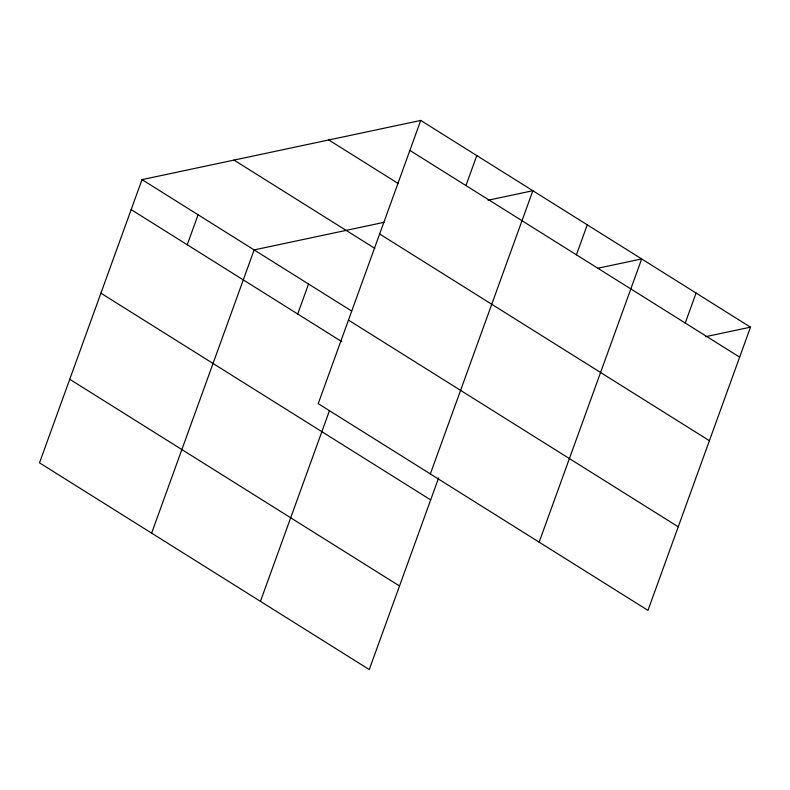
<?xml version="1.0" encoding="UTF-8"?>
<svg xmlns="http://www.w3.org/2000/svg" width="790" height="790" viewBox="0 0 790 790"><rect width="100%" height="100%" fill="white"/><g stroke="black" fill="none" stroke-linecap="round" stroke-linejoin="round"><path stroke-width="1.19" d="M420.744 120.436L318.222 403.651L647.978 610.374L750.5 327.159L420.744 120.436L142.022 179.626L39.5 462.841L369.256 669.564L438.657 477.841M187.23 244.752L198.083 214.771M151.621 533.132L254.143 249.917L384.019 222.336M297.702 314.005L308.554 284.025M260.443 601.348L329.42 410.79M465.952 185.561L476.805 155.581M430.333 473.941L532.855 190.726L488.052 200.235M576.414 254.815L587.266 224.834M539.155 542.157L641.678 258.942L598.05 268.205M685.236 323.031L696.089 293.05M705.687 336.668L750.5 327.159M409.892 150.416L739.647 357.139M328.768 139.968L398.318 183.576M379.635 233.988L709.4 440.702M233.998 160.094L374.865 248.396M142.022 179.626L351.668 311.053M348.469 320.088L678.225 526.802M131.17 209.617L341.843 341.675M100.923 293.179L430.678 499.892M69.747 379.279L399.513 585.992"/></g></svg>
